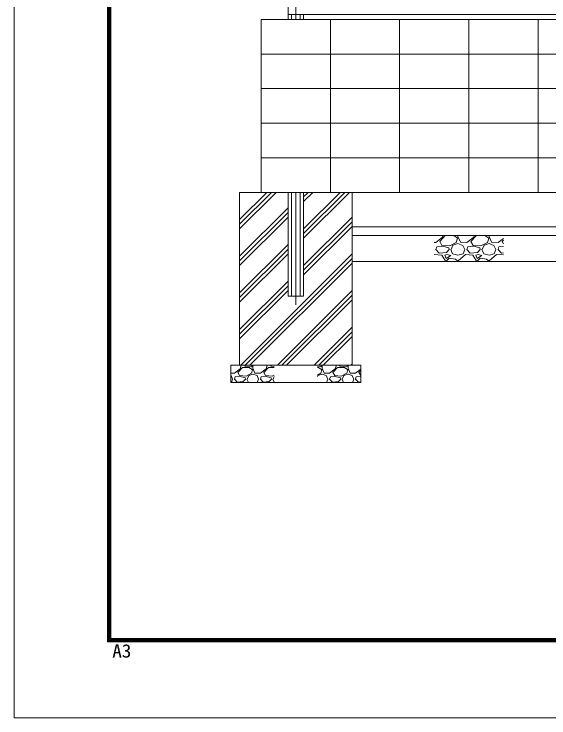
# Model space of a CAD drawing. Units: millimetres, scale not verified. Extents: x -8400 to 8400, y -5940 to 5940.
# Drawn here: x -8400 to -5309, y -5940 to -1868 of the extents above; entities that cross this region are included whole.
import ezdxf
from ezdxf.enums import TextEntityAlignment as Align

# ---------------------------------------------------------------- set-up
doc = ezdxf.new("R2010")
doc.units = ezdxf.units.MM
doc.header["$LTSCALE"] = 40
doc.linetypes.add('USER1', pattern=[50.8, 31.75, -6.35, 6.35, -6.35])
for name, color, linetype, lineweight in [('0-0_D-STR1', 1, 'Continuous', 18), ('0-1_D-BGD', 7, 'Continuous', 9), ('0-2_D-STR3', 3, 'Continuous', 13), ('0-3_D-BMK', 2, 'USER1', 13), ('0-4_D-STR4', 7, 'Continuous', 9), ('0-5_D-DCR-HCH', 7, 'Continuous', 9), ('0-B_D-TTL', 7, 'Continuous', 9)]:
    doc.layers.add(name, color=color, linetype=linetype, lineweight=lineweight)
doc.styles.add('ＭＳ ゴシック', font='')
doc.styles.get('ＭＳ ゴシック').set_extended_font_data('MS Gothic')

msp = doc.modelspace()

# ---------------------------------------------------------------- linework, layer by layer
at = {"layer": '0-0_D-STR1'}
for p, q in [((-6816.52, -1869.31), (-2021.52, -1869.31)), ((-6816.52, -1869.31), (-6816.52, -1899.31)), ((-6796.52, -1869.31), (-6796.52, -1899.31)), ((-6746.52, -1899.31), (-6746.52, -1869.31)), ((-6726.52, -1899.31), (-6726.52, -1869.31)), ((-6796.52, -2899.31), (-6796.52, -3499.31)), ((-6746.52, -3499.31), (-6746.52, -2899.31)), ((-6726.52, -3499.31), (-6726.52, -2899.31))]:
    msp.add_line(p, q, dxfattribs=at)
msp.add_lwpolyline([(-6816.52, -2899.31), (-6816.52, -3499.31), (-6726.52, -3499.31)], dxfattribs=at)
at = {"layer": '0-1_D-BGD'}
msp.add_line((-7096.52, -2899.31), (-2021.52, -2899.31), dxfattribs=at)
at = {"layer": '0-2_D-STR3'}
msp.add_line((-6816.52, -1869.31), (-6816.52, -1724.31), dxfattribs=at)
at = {"layer": '0-3_D-BMK'}
for p, q in [((-6771.52, -1899.31), (-6771.52, 2286.97)), ((-6771.52, -3550.31), (-6771.52, -2899.31))]:
    msp.add_line(p, q, dxfattribs=at)
at = {"layer": '0-4_D-STR4'}
for p, q in [((-6971.52, -2899.31), (-6971.52, -1899.31)), ((-6971.52, -1899.31), (-2021.52, -1899.31)), ((-6571.52, -2899.31), (-6571.52, -1899.31)), ((-6171.52, -2899.31), (-6171.52, -1899.31)), ((-5771.52, -2899.31), (-5771.52, -1899.31)), ((-5371.52, -2899.31), (-5371.52, -1899.31)), ((-6971.52, -2099.31), (-2021.52, -2099.31)), ((-6971.52, -2299.31), (-2021.52, -2299.31)), ((-6971.52, -2499.31), (-2021.52, -2499.31)), ((-6971.52, -2699.31), (-2021.52, -2699.31)), ((-7096.52, -3899.31), (-7096.52, -2899.31)), ((-6446.52, -3899.31), (-6446.52, -2899.31)), ((-6446.52, -3099.31), (-5096.52, -3099.31)), ((-6446.52, -3149.31), (-5096.52, -3149.31)), ((-6446.52, -3299.31), (-5096.52, -3299.31)), ((-6396.52, -3899.31), (-7146.52, -3899.31)), ((-7146.52, -3899.31), (-7146.52, -3999.31)), ((-6396.52, -3899.31), (-6396.52, -3999.31)), ((-6396.52, -3999.31), (-7146.52, -3999.31))]:
    msp.add_line(p, q, dxfattribs=at)
at = {"layer": '0-5_D-DCR-HCH'}
for p, q in [((-7096.52, -3110.03), (-6885.81, -2899.31)), ((-7096.52, -3083.51), (-6912.32, -2899.31)), ((-7096.52, -3057), (-6938.84, -2899.31)), ((-6726.52, -2952.16), (-6673.67, -2899.31)), ((-6726.52, -3164.3), (-6461.54, -2899.31)), ((-6726.52, -2925.65), (-6700.19, -2899.31)), ((-6726.52, -3137.78), (-6488.06, -2899.31)), ((-6726.52, -3111.26), (-6514.57, -2899.31)), ((-7096.52, -3269.13), (-6816.52, -2989.13)), ((-7096.52, -3295.65), (-6816.52, -3015.65)), ((-7096.52, -3322.16), (-6816.52, -3042.16)), ((-6726.52, -3323.39), (-6446.52, -3043.39)), ((-6726.52, -3349.91), (-6446.52, -3069.91)), ((-6726.52, -3376.43), (-6446.52, -3096.43)), ((-5939.36, -3184.31), (-5907.86, -3149.31)), ((-5923.16, -3159.11), (-5920.02, -3149.31)), ((-5858.72, -3149.31), (-5836.76, -3164.51)), ((-5836.76, -3164.51), (-5843.96, -3189.71)), ((-5834.75, -3149.31), (-5834.96, -3153.71)), ((-5834.96, -3153.71), (-5820.56, -3187.91)), ((-5782.76, -3189.71), (-5743.16, -3159.11)), ((-5759.36, -3184.31), (-5727.86, -3149.31)), ((-5743.16, -3159.11), (-5740.02, -3149.31)), ((-5678.72, -3149.31), (-5656.76, -3164.51)), ((-5656.76, -3164.51), (-5663.96, -3189.71)), ((-5654.75, -3149.31), (-5654.96, -3153.71)), ((-5654.96, -3153.71), (-5640.56, -3187.91)), ((-5602.76, -3189.71), (-5571.52, -3165.57)), ((-5579.36, -3184.31), (-5571.52, -3175.6)), ((-7096.52, -3481.26), (-6816.52, -3201.26)), ((-5962.76, -3229.31), (-5957.36, -3214.91)), ((-5923.16, -3211.31), (-5957.36, -3214.91)), ((-5926.76, -3205.91), (-5939.36, -3184.31)), ((-5881.76, -3209.51), (-5926.76, -3205.91)), ((-5887.16, -3220.31), (-5923.16, -3211.31)), ((-5843.96, -3189.71), (-5881.76, -3209.51)), ((-5874.56, -3229.31), (-5863.76, -3204.11)), ((-5863.76, -3204.11), (-5834.96, -3195.11)), ((-5834.96, -3195.11), (-5806.16, -3205.91)), ((-5820.56, -3187.91), (-5782.76, -3189.71)), ((-5806.16, -3205.91), (-5795.36, -3229.31)), ((-5782.76, -3229.31), (-5777.36, -3214.91)), ((-5743.16, -3211.31), (-5777.36, -3214.91)), ((-5746.76, -3205.91), (-5759.36, -3184.31)), ((-5701.76, -3209.51), (-5746.76, -3205.91)), ((-5707.16, -3220.31), (-5743.16, -3211.31)), ((-5663.96, -3189.71), (-5701.76, -3209.51)), ((-5694.56, -3229.31), (-5683.76, -3204.11)), ((-5683.76, -3204.11), (-5654.96, -3195.11)), ((-5654.96, -3195.11), (-5626.16, -3205.91)), ((-5640.56, -3187.91), (-5602.76, -3189.71)), ((-5626.16, -3205.91), (-5615.36, -3229.31)), ((-5602.76, -3229.31), (-5597.36, -3214.91)), ((-5571.52, -3212.19), (-5597.36, -3214.91)), ((-5571.52, -3197.75), (-5579.36, -3184.31)), ((-7096.52, -3507.78), (-6816.52, -3227.78)), ((-7096.52, -3534.3), (-6816.52, -3254.3)), ((-7090.31, -3899.31), (-6446.52, -3255.53)), ((-5942.96, -3250.91), (-5962.76, -3229.31)), ((-5901.56, -3247.31), (-5942.96, -3250.91)), ((-5885.36, -3229.31), (-5901.56, -3247.31)), ((-5885.36, -3229.31), (-5887.16, -3220.31)), ((-5876.36, -3229.31), (-5865.56, -3254.51)), ((-5865.56, -3254.51), (-5834.96, -3263.51)), ((-5834.96, -3263.51), (-5804.36, -3254.51)), ((-5804.36, -3254.51), (-5795.36, -3229.31)), ((-5762.96, -3250.91), (-5782.76, -3229.31)), ((-5721.56, -3247.31), (-5762.96, -3250.91)), ((-5705.36, -3229.31), (-5721.56, -3247.31)), ((-5705.36, -3229.31), (-5707.16, -3220.31)), ((-5696.36, -3229.31), (-5685.56, -3254.51)), ((-5685.56, -3254.51), (-5654.96, -3263.51)), ((-5654.96, -3263.51), (-5624.36, -3254.51)), ((-5624.36, -3254.51), (-5615.36, -3229.31)), ((-5582.96, -3250.91), (-5602.76, -3229.31)), ((-5571.52, -3249.92), (-5582.96, -3250.91)), ((-7063.79, -3899.31), (-6446.52, -3282.04)), ((-5928.56, -3261.71), (-5971.52, -3258.13)), ((-5908.76, -3294.11), (-5928.56, -3261.71)), ((-5897.96, -3258.11), (-5910.56, -3263.51)), ((-5910.56, -3263.51), (-5903.36, -3281.51)), ((-5910.42, -3299.31), (-5908.76, -3294.11)), ((-5903.36, -3281.51), (-5876.36, -3265.31)), ((-5885.36, -3279.71), (-5903.36, -3297.71)), ((-5903.36, -3297.71), (-5902.29, -3299.31)), ((-5876.36, -3265.31), (-5897.96, -3258.11)), ((-5849.36, -3285.11), (-5885.36, -3279.71)), ((-5834.96, -3297.71), (-5849.36, -3285.11)), ((-5834.96, -3299.31), (-5834.96, -3297.71)), ((-5833.16, -3295.91), (-5833.32, -3299.31)), ((-5791.76, -3258.11), (-5833.16, -3295.91)), ((-5748.56, -3261.71), (-5791.76, -3258.11)), ((-5728.76, -3294.11), (-5748.56, -3261.71)), ((-5717.96, -3258.11), (-5730.56, -3263.51)), ((-5730.56, -3263.51), (-5723.36, -3281.51)), ((-5730.42, -3299.31), (-5728.76, -3294.11)), ((-5723.36, -3281.51), (-5696.36, -3265.31)), ((-5705.36, -3279.71), (-5723.36, -3297.71)), ((-5723.36, -3297.71), (-5722.29, -3299.31)), ((-5696.36, -3265.31), (-5717.96, -3258.11)), ((-5669.36, -3285.11), (-5705.36, -3279.71)), ((-5654.96, -3297.71), (-5669.36, -3285.11)), ((-5654.96, -3299.31), (-5654.96, -3297.71)), ((-5653.16, -3295.91), (-5653.32, -3299.31)), ((-5611.76, -3258.11), (-5653.16, -3295.91)), ((-5571.52, -3261.46), (-5611.76, -3258.11)), ((-7037.28, -3899.31), (-6446.52, -3308.56)), ((-7096.52, -3693.39), (-6816.52, -3413.39)), ((-7096.52, -3719.91), (-6816.52, -3439.91)), ((-7096.52, -3746.43), (-6816.52, -3466.43)), ((-6878.18, -3899.31), (-6446.52, -3467.66)), ((-6851.66, -3899.31), (-6446.52, -3494.17)), ((-6825.14, -3899.31), (-6446.52, -3520.69)), ((-6666.05, -3899.31), (-6446.52, -3679.79)), ((-6639.53, -3899.31), (-6446.52, -3706.31)), ((-6613.01, -3899.31), (-6446.52, -3732.82)), ((-7093.46, -3920.81), (-7086.58, -3899.31)), ((-7068.29, -3899.31), (-7064.96, -3904.31)), ((-7064.96, -3904.31), (-7027.46, -3908.81)), ((-7027.46, -3908.81), (-7022.18, -3899.31)), ((-6943.46, -3920.81), (-6936.58, -3899.31)), ((-6918.29, -3899.31), (-6914.96, -3904.31)), ((-6914.96, -3904.31), (-6896.52, -3906.52)), ((-6646.52, -3906.52), (-6627.46, -3908.81)), ((-6627.46, -3908.81), (-6622.18, -3899.31)), ((-6619.15, -3899.31), (-6619.96, -3916.31)), ((-6543.46, -3920.81), (-6536.58, -3899.31)), ((-6477.46, -3908.81), (-6472.18, -3899.31)), ((-6469.15, -3899.31), (-6469.96, -3916.31)), ((-6453.91, -3899.31), (-6446.52, -3891.92)), ((-7106.96, -3941.81), (-7079.96, -3911.81)), ((-7096.46, -3959.81), (-7106.96, -3941.81)), ((-7079.96, -3911.81), (-7040.96, -3911.81)), ((-7027.46, -3946.31), (-7058.96, -3962.81)), ((-7040.96, -3911.81), (-7021.46, -3925.31)), ((-7021.46, -3925.31), (-7027.46, -3946.31)), ((-7007.96, -3944.81), (-6976.46, -3946.31)), ((-6976.46, -3946.31), (-6943.46, -3920.81)), ((-6956.96, -3941.81), (-6929.96, -3911.81)), ((-6946.46, -3959.81), (-6956.96, -3941.81)), ((-6929.96, -3911.81), (-6896.52, -3911.81)), ((-6646.52, -3911.81), (-6640.96, -3911.81)), ((-6627.46, -3946.31), (-6646.52, -3956.3)), ((-6640.96, -3911.81), (-6621.46, -3925.31)), ((-6621.46, -3925.31), (-6627.46, -3946.31)), ((-6619.96, -3916.31), (-6607.96, -3944.81)), ((-6556.96, -3941.81), (-6529.96, -3911.81)), ((-6546.46, -3959.81), (-6556.96, -3941.81)), ((-6477.46, -3946.31), (-6508.96, -3962.81)), ((-6471.46, -3925.31), (-6477.46, -3946.31)), ((-6469.96, -3916.31), (-6457.96, -3944.81)), ((-6457.96, -3944.81), (-6426.46, -3946.31)), ((-6426.46, -3946.31), (-6396.52, -3923.18)), ((-6406.96, -3941.81), (-6396.52, -3930.22)), ((-6396.52, -3959.7), (-6406.96, -3941.81)), ((-7146.52, -3959.6), (-7145.96, -3959.81)), ((-7145.96, -3959.81), (-7136.96, -3979.31)), ((-7144.1, -3999.31), (-7136.96, -3979.31)), ((-7126.46, -3979.31), (-7121.96, -3967.31)), ((-7093.46, -3964.31), (-7121.96, -3967.31)), ((-7058.96, -3962.81), (-7096.46, -3959.81)), ((-7063.46, -3971.81), (-7093.46, -3964.31)), ((-7061.96, -3979.31), (-7075.46, -3994.31)), ((-7061.96, -3979.31), (-7063.46, -3971.81)), ((-7054.46, -3979.31), (-7045.89, -3999.31)), ((-7052.96, -3979.31), (-7043.96, -3958.31)), ((-7043.96, -3958.31), (-7019.96, -3950.81)), ((-7019.96, -3950.81), (-6995.96, -3959.81)), ((-6995.96, -3959.81), (-6986.96, -3979.31)), ((-6994.1, -3999.31), (-6986.96, -3979.31)), ((-6976.46, -3979.31), (-6971.96, -3967.31)), ((-6959.96, -3997.31), (-6976.46, -3979.31)), ((-6943.46, -3964.31), (-6971.96, -3967.31)), ((-6908.96, -3962.81), (-6946.46, -3959.81)), ((-6913.46, -3971.81), (-6943.46, -3964.31)), ((-6911.96, -3979.31), (-6925.46, -3994.31)), ((-6911.96, -3979.31), (-6913.46, -3971.81)), ((-6896.52, -3956.3), (-6908.96, -3962.81)), ((-6904.46, -3979.31), (-6896.52, -3997.83)), ((-6902.96, -3979.31), (-6896.52, -3964.29)), ((-6646.52, -3964.29), (-6643.96, -3958.31)), ((-6643.96, -3958.31), (-6619.96, -3950.81)), ((-6619.96, -3950.81), (-6595.96, -3959.81)), ((-6595.96, -3959.81), (-6586.96, -3979.31)), ((-6594.1, -3999.31), (-6586.96, -3979.31)), ((-6576.46, -3979.31), (-6571.96, -3967.31)), ((-6559.96, -3997.31), (-6576.46, -3979.31)), ((-6543.46, -3964.31), (-6571.96, -3967.31)), ((-6508.96, -3962.81), (-6546.46, -3959.81)), ((-6513.46, -3971.81), (-6543.46, -3964.31)), ((-6511.96, -3979.31), (-6525.46, -3994.31)), ((-6511.96, -3979.31), (-6513.46, -3971.81)), ((-6504.46, -3979.31), (-6495.89, -3999.31)), ((-6502.96, -3979.31), (-6493.96, -3958.31)), ((-6493.96, -3958.31), (-6469.96, -3950.81)), ((-6469.96, -3950.81), (-6445.96, -3959.81)), ((-6445.96, -3959.81), (-6436.96, -3979.31)), ((-6444.1, -3999.31), (-6436.96, -3979.31)), ((-6426.46, -3979.31), (-6421.96, -3967.31)), ((-6409.96, -3997.31), (-6426.46, -3979.31)), ((-6396.52, -3964.63), (-6421.96, -3967.31)), ((-6925.46, -3994.31), (-6959.96, -3997.31)), ((-6646.52, -3997.83), (-6645.89, -3999.31)), ((-6525.46, -3994.31), (-6559.96, -3997.31)), ((-6396.52, -3996.14), (-6409.96, -3997.31))]:
    msp.add_line(p, q, dxfattribs=at)
for points in [[(-5971.52, -3189.29), (-5962.76, -3189.71), (-5923.16, -3159.11)], [(-7019.15, -3899.31), (-7019.96, -3916.31), (-7007.96, -3944.81)], [(-6518.29, -3899.31), (-6514.96, -3904.31), (-6477.46, -3908.81)], [(-7146.52, -3945.36), (-7126.46, -3946.31), (-7093.46, -3920.81)], [(-6607.96, -3944.81), (-6576.46, -3946.31), (-6543.46, -3920.81)], [(-6529.96, -3911.81), (-6490.96, -3911.81), (-6471.46, -3925.31)], [(-7075.46, -3994.31), (-7109.96, -3997.31), (-7126.46, -3979.31)]]:
    msp.add_lwpolyline(points, dxfattribs=at)
at = {"layer": '0-B_D-TTL', "color": 2, "lineweight": 18}
msp.add_lwpolyline([(-8400, 5940), (8400, 5940), (8400, -5940), (-8400, -5940)], close=True, dxfattribs=at)
at = {"layer": '0-B_D-TTL'}
for points in [[(-7860, 5500), (7860, 5500), (7860, -5500), (-7860, -5500)], [(-7855, 5495), (7855, 5495), (7855, -5495), (-7855, -5495)], [(-7850, 5490), (7850, 5490), (7850, -5490), (-7850, -5490)], [(-7845, 5485), (7845, 5485), (7845, -5485), (-7845, -5485)], [(-7840, 5480), (7840, 5480), (7840, -5480), (-7840, -5480)]]:
    msp.add_lwpolyline(points, close=True, dxfattribs=at)

# ---------------------------------------------------------------- texts
at = {"layer": '0-B_D-TTL', "style": 'ＭＳ ゴシック', "width": 1.05}
msp.add_text('A3', height=76.83, dxfattribs=at).set_placement((-7832.18, -5613.62), align=Align.BOTTOM_LEFT)

doc.saveas('drawing.dxf')
